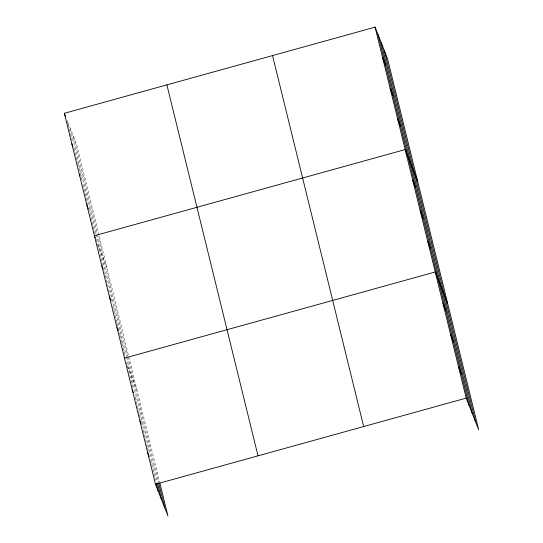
<?xml version="1.0" encoding="UTF-8"?>
<svg xmlns="http://www.w3.org/2000/svg" width="543" height="543" viewBox="0 0 543 543"><rect width="100%" height="100%" fill="white"/><g stroke="black" fill="none" stroke-linecap="round" stroke-linejoin="round"><path stroke-width="0.41" stroke-dasharray="2.71 2.04" d="M97.625 243.875L106.849 267.305M127.693 366.294L136.924 389.725M98.935 235.092L76.78 144.886L67.264 120.736L68.058 123.953M99.335 236.7L159.567 481.892M73.638 136.917L97.38 233.565M97.577 234.366L127.456 355.977M127.653 356.785L158.413 482.008M70.407 128.705L126.397 356.629M126.594 357.43L157.361 482.686M68.255 124.761L72.803 143.284M73.991 148.117L77.554 162.615M77.751 163.423L82.298 181.946M82.896 184.362L87.837 204.494M88.828 208.519L95.161 234.291M96.349 239.124L97.34 243.155M97.733 244.764L103.272 267.312M103.469 268.12L104.853 273.753M105.254 275.369L110.792 297.917M110.989 298.725L112.177 303.557M112.768 305.974L116.921 322.881M117.118 323.689L119.691 334.162M119.894 334.963L121.673 342.212M121.87 343.02L125.236 356.71M126.621 362.351L127.211 364.767M127.605 366.376L133.171 389.019M135.153 397.103L139.327 414.078M139.524 414.886L141.309 422.169M141.513 422.977L142.7 427.823M143.298 430.253L147.472 447.228M147.669 448.036L148.857 452.889M150.649 460.165L155.61 480.379"/><path stroke-width="0.81" d="M159.764 482.7L167.909 515.85L155.468 484.268L64.339 113.304L375.091 27.15L387.532 58.732L478.661 429.696L466.22 398.114L375.091 27.15M124.483 358.136L435.235 271.989L447.676 303.571M155.468 484.268L466.22 398.114M382.611 57.755L385.537 65.187M390.132 88.36L393.057 95.792M397.646 118.965L400.578 126.397M417.608 181.152L405.166 149.569L94.407 235.723L95.29 237.949M412.687 180.174L415.612 187.606M420.201 210.779L423.126 218.211M427.721 241.384L430.647 248.809M442.986 303.517L445.912 310.949M450.731 335.051L453.656 342.484M458.475 366.579L461.401 374.012M64.339 113.304L65.506 116.277M71.852 143.909L73.027 146.881M79.373 174.513L79.957 176M86.894 205.118L88.353 208.831M101.928 266.328L102.803 268.554M109.448 296.933L110.616 299.899M116.962 327.531L118.136 330.504M132.227 389.67L133.402 392.643M139.972 421.205L140.854 423.431M147.716 452.733L149.182 456.453M384.396 50.764L475.525 421.728M381.159 42.551L472.288 413.515M378.023 34.582L469.152 405.546M272.545 55.583L363.674 426.547M166.884 84.871L258.013 455.835M158.61 482.815L164.767 507.881M157.558 483.501L161.536 499.669M156.404 483.609L158.393 491.7"/></g></svg>
